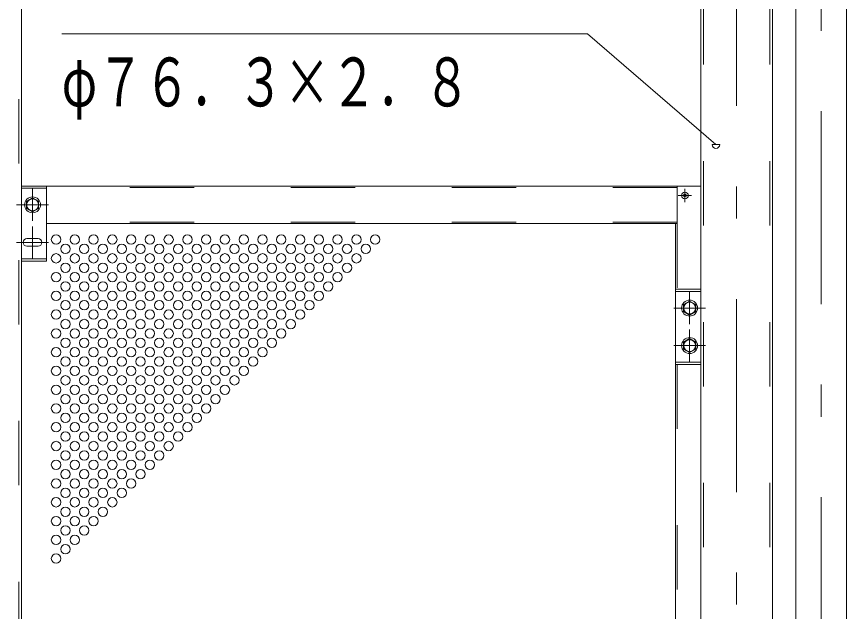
# Model space of a CAD drawing. Units: millimetres, scale not verified. Extents: x -37128 to 37128, y -14700 to 14700.
# Drawn here: x 23568 to 26662, y 3188 to 5406 of the extents above; entities that cross this region are included whole.
import ezdxf
from ezdxf.enums import TextEntityAlignment as Align

# ---------------------------------------------------------------- set-up
doc = ezdxf.new("R2010")
doc.units = ezdxf.units.MM
doc.header["$LTSCALE"] = 60
doc.linetypes.add('USER2', pattern=[10, 4, -6])
doc.linetypes.add('USER3', pattern=[24, 12, -5, 2, -5])
for name, color, linetype, lineweight in [('0-6_2-0BOLD', 7, 'Continuous', 18), ('0-7_2-1HIDDEN', 3, 'USER2', 18), ('0-8_2-2CENTER', 3, 'USER3', 18), ('0-9_2-4THIN', 4, 'Continuous', 18), ('0-A_2-5DIM', 3, 'Continuous', 18)]:
    doc.layers.add(name, color=color, linetype=linetype, lineweight=lineweight)
doc.styles.add('ＭＳ ゴシック', font='')
doc.styles.get('ＭＳ ゴシック').set_extended_font_data('MS Gothic')

msp = doc.modelspace()

# ---------------------------------------------------------------- linework, layer by layer
at = {"layer": '0-6_2-0BOLD'}
for p, q in [((23586.48, 657.9), (23586.48, 6082.9)), ((26119.43, 6066.76), (26119.43, 2103.4)), ((26386.48, 6066.76), (26386.48, 1485.61)), ((26473.45, 6066.76), (26473.45, 1485.61)), ((26662.45, 1485.61), (26662.45, 6066.76)), ((26119.43, 4773.9), (23586.48, 4773.9)), ((23680.45, 4765.85), (23586.48, 4765.85)), ((23680.45, 4773.9), (23680.45, 4493.9)), ((26031.05, 4633.9), (26031.05, 4773.9)), ((26058.12, 4739.63), (26056.05, 4741.77)), ((26058.12, 4738.17), (26056.05, 4736.03)), ((26059.72, 4741.23), (26057.58, 4743.3)), ((26059.72, 4736.57), (26057.58, 4734.5)), ((26061.18, 4741.23), (26063.32, 4743.3)), ((26061.18, 4736.57), (26063.32, 4734.5)), ((26062.78, 4739.63), (26064.85, 4741.77)), ((26062.78, 4738.17), (26064.85, 4736.03)), ((23605.2, 4717.04), (23627.95, 4730.17)), ((23627.95, 4730.17), (23650.7, 4717.04)), ((23650.7, 4717.04), (23650.7, 4690.77)), ((26031.05, 4633.9), (23680.45, 4633.9)), ((26025.45, 4633.9), (26025.45, 2086.89)), ((23648.95, 4577.9), (23606.95, 4577.9)), ((23648.95, 4549.9), (23606.95, 4549.9)), ((23680.45, 4501.95), (23586.48, 4501.95)), ((23680.45, 4493.9), (23586.48, 4493.9)), ((26119.43, 4388.9), (26025.45, 4388.9)), ((26119.43, 4380.85), (26025.45, 4380.85)), ((26055.2, 4332.04), (26077.95, 4345.17)), ((26077.95, 4345.17), (26100.7, 4332.04)), ((26100.7, 4332.04), (26100.7, 4305.77)), ((26055.2, 4192.04), (26077.95, 4205.17)), ((26077.95, 4205.17), (26100.7, 4192.04)), ((26100.7, 4192.04), (26100.7, 4165.77)), ((26119.43, 4116.95), (26025.45, 4116.95)), ((26119.43, 4108.9), (26025.45, 4108.9))]:
    msp.add_line(p, q, dxfattribs=at)
for points in [[(23605.2, 4717.04), (23605.2, 4690.77), (23627.95, 4677.63), (23650.7, 4690.77)], [(26055.2, 4332.04), (26055.2, 4305.77), (26077.95, 4292.63), (26100.7, 4305.77)], [(26055.2, 4192.04), (26055.2, 4165.77), (26077.95, 4152.63), (26100.7, 4165.77)]]:
    msp.add_lwpolyline(points, dxfattribs=at)
for centre, radius in [((26060.45, 4738.9), 12.39), ((23627.95, 4703.9), 29.75), ((23627.95, 4703.9), 22.05), ((26077.95, 4318.9), 29.75), ((26077.95, 4318.9), 22.05), ((26077.95, 4178.9), 29.75), ((26077.95, 4178.9), 22.05)]:
    msp.add_circle(centre, radius, dxfattribs=at)
for centre, radius, start, end in [((26060.45, 4738.9), 5.25, 123.11206, 146.88794), ((26060.45, 4738.9), 5.25, 213.11206, 236.88794), ((26057.36, 4738.9), 1.05, 315.99959, 44.00041), ((26060.45, 4741.99), 1.05, 225.99959, 314.00041), ((26060.45, 4735.81), 1.05, 45.99959, 134.00041), ((26063.54, 4738.9), 1.05, 135.99959, 224.00041), ((26060.45, 4738.9), 5.25, 33.11206, 56.88794), ((26060.45, 4738.9), 5.25, 303.11206, 326.88794), ((23606.95, 4563.9), 14, 90, 270), ((23648.95, 4563.9), 14, 270, 90)]:
    msp.add_arc(centre, radius, start, end, dxfattribs=at)
at = {"layer": '0-7_2-1HIDDEN'}
for p, q in [((23576.68, 657.9), (23576.68, 6082.9)), ((26129.23, 6066.76), (26129.23, 2103.4)), ((26376.68, 6066.76), (26376.68, 1485.61)), ((26031.05, 4768.3), (23680.45, 4768.3)), ((26031.05, 4639.5), (23680.45, 4639.5)), ((26031.05, 4633.9), (26031.05, 4388.9)), ((26031.05, 4108.9), (26031.05, 2285.4))]:
    msp.add_line(p, q, dxfattribs=at)
at = {"layer": '0-8_2-2CENTER'}
for p, q in [((26252.95, 7232.71), (26252.95, -305.48)), ((26567.95, 6493.42), (26567.95, 1138.19)), ((23627.95, 4763.4), (23627.95, 4644.4)), ((26035.67, 4738.9), (26085.23, 4738.9)), ((26060.45, 4763.68), (26060.45, 4714.12)), ((23687.45, 4703.9), (23568.45, 4703.9)), ((23627.95, 4623.4), (23627.95, 4504.4)), ((23687.45, 4563.9), (23568.45, 4563.9)), ((26077.95, 4378.4), (26077.95, 4259.4)), ((26137.45, 4318.9), (26018.45, 4318.9)), ((26077.95, 4238.4), (26077.95, 4119.4)), ((26137.45, 4178.9), (26018.45, 4178.9))]:
    msp.add_line(p, q, dxfattribs=at)
at = {"layer": '0-9_2-4THIN'}
for centre in [(23715.43, 4574.4), (23785.43, 4574.4), (23855.43, 4574.4), (23925.43, 4574.4), (23995.43, 4574.4), (24065.43, 4574.4), (24135.43, 4574.4), (24205.43, 4574.4), (24275.43, 4574.4), (24345.43, 4574.4), (24415.43, 4574.4), (24485.43, 4574.4), (24555.43, 4574.4), (24625.43, 4574.4), (24695.43, 4574.4), (24765.43, 4574.4), (24835.43, 4574.4), (24905.43, 4574.4), (23750.43, 4539.4), (23820.43, 4539.4), (23890.43, 4539.4), (23960.43, 4539.4), (24030.43, 4539.4), (24100.43, 4539.4), (24170.43, 4539.4), (24240.43, 4539.4), (24310.43, 4539.4), (24380.43, 4539.4), (24450.43, 4539.4), (24520.43, 4539.4), (24590.43, 4539.4), (24660.43, 4539.4), (24730.43, 4539.4), (24800.43, 4539.4), (24870.43, 4539.4), (23715.43, 4504.4), (23785.43, 4504.4), (23855.43, 4504.4), (23925.43, 4504.4), (23995.43, 4504.4), (24065.43, 4504.4), (24135.43, 4504.4), (24205.43, 4504.4), (24275.43, 4504.4), (24345.43, 4504.4), (24415.43, 4504.4), (24485.43, 4504.4), (24555.43, 4504.4), (24625.43, 4504.4), (24695.43, 4504.4), (24765.43, 4504.4), (24835.43, 4504.4), (23750.43, 4469.4), (23820.43, 4469.4), (23890.43, 4469.4), (23960.43, 4469.4), (24030.43, 4469.4), (24100.43, 4469.4), (24170.43, 4469.4), (24240.43, 4469.4), (24310.43, 4469.4), (24380.43, 4469.4), (24450.43, 4469.4), (24520.43, 4469.4), (24590.43, 4469.4), (24660.43, 4469.4), (24730.43, 4469.4), (24800.43, 4469.4), (23715.43, 4434.4), (23785.43, 4434.4), (23855.43, 4434.4), (23925.43, 4434.4), (23995.43, 4434.4), (24065.43, 4434.4), (24135.43, 4434.4), (24205.43, 4434.4), (24275.43, 4434.4), (24345.43, 4434.4), (24415.43, 4434.4), (24485.43, 4434.4), (24555.43, 4434.4), (24625.43, 4434.4), (24695.43, 4434.4), (24765.43, 4434.4), (23750.43, 4399.4), (23820.43, 4399.4), (23890.43, 4399.4), (23960.43, 4399.4), (24030.43, 4399.4), (24100.43, 4399.4), (24170.43, 4399.4), (24240.43, 4399.4), (24310.43, 4399.4), (24380.43, 4399.4), (24450.43, 4399.4), (24520.43, 4399.4), (24590.43, 4399.4), (24660.43, 4399.4), (24730.43, 4399.4), (23715.43, 4364.4), (23785.43, 4364.4), (23855.43, 4364.4), (23925.43, 4364.4), (23995.43, 4364.4), (24065.43, 4364.4), (24135.43, 4364.4), (24205.43, 4364.4), (24275.43, 4364.4), (24345.43, 4364.4), (24415.43, 4364.4), (24485.43, 4364.4), (24555.43, 4364.4), (24625.43, 4364.4), (24695.43, 4364.4), (23750.43, 4329.4), (23820.43, 4329.4), (23890.43, 4329.4), (23960.43, 4329.4), (24030.43, 4329.4), (24100.43, 4329.4), (24170.43, 4329.4), (24240.43, 4329.4), (24310.43, 4329.4), (24380.43, 4329.4), (24450.43, 4329.4), (24520.43, 4329.4), (24590.43, 4329.4), (24660.43, 4329.4), (23715.43, 4294.4), (23785.43, 4294.4), (23855.43, 4294.4), (23925.43, 4294.4), (23995.43, 4294.4), (24065.43, 4294.4), (24135.43, 4294.4), (24205.43, 4294.4), (24275.43, 4294.4), (24345.43, 4294.4), (24415.43, 4294.4), (24485.43, 4294.4), (24555.43, 4294.4), (24625.43, 4294.4), (23750.43, 4259.4), (23820.43, 4259.4), (23890.43, 4259.4), (23960.43, 4259.4), (24030.43, 4259.4), (24100.43, 4259.4), (24170.43, 4259.4), (24240.43, 4259.4), (24310.43, 4259.4), (24380.43, 4259.4), (24450.43, 4259.4), (24520.43, 4259.4), (24590.43, 4259.4), (23715.43, 4224.4), (23785.43, 4224.4), (23855.43, 4224.4), (23925.43, 4224.4), (23995.43, 4224.4), (24065.43, 4224.4), (24135.43, 4224.4), (24205.43, 4224.4), (24275.43, 4224.4), (24345.43, 4224.4), (24415.43, 4224.4), (24485.43, 4224.4), (24555.43, 4224.4), (23750.43, 4189.4), (23820.43, 4189.4), (23890.43, 4189.4), (23960.43, 4189.4), (24030.43, 4189.4), (24100.43, 4189.4), (24170.43, 4189.4), (24240.43, 4189.4), (24310.43, 4189.4), (24380.43, 4189.4), (24450.43, 4189.4), (24520.43, 4189.4), (23715.43, 4154.4), (23785.43, 4154.4), (23855.43, 4154.4), (23925.43, 4154.4), (23995.43, 4154.4), (24065.43, 4154.4), (24135.43, 4154.4), (24205.43, 4154.4), (24275.43, 4154.4), (24345.43, 4154.4), (24415.43, 4154.4), (24485.43, 4154.4), (23750.43, 4119.4), (23820.43, 4119.4), (23890.43, 4119.4), (23960.43, 4119.4), (24030.43, 4119.4), (24100.43, 4119.4), (24170.43, 4119.4), (24240.43, 4119.4), (24310.43, 4119.4), (24380.43, 4119.4), (24450.43, 4119.4), (23715.43, 4084.4), (23785.43, 4084.4), (23855.43, 4084.4), (23925.43, 4084.4), (23995.43, 4084.4), (24065.43, 4084.4), (24135.43, 4084.4), (24205.43, 4084.4), (24275.43, 4084.4), (24345.43, 4084.4), (24415.43, 4084.4), (23750.43, 4049.4), (23820.43, 4049.4), (23890.43, 4049.4), (23960.43, 4049.4), (24030.43, 4049.4), (24100.43, 4049.4), (24170.43, 4049.4), (24240.43, 4049.4), (24310.43, 4049.4), (24380.43, 4049.4), (23715.43, 4014.4), (23785.43, 4014.4), (23855.43, 4014.4), (23925.43, 4014.4), (23995.43, 4014.4), (24065.43, 4014.4), (24135.43, 4014.4), (24205.43, 4014.4), (24275.43, 4014.4), (24345.43, 4014.4), (23750.43, 3979.4), (23820.43, 3979.4), (23890.43, 3979.4), (23960.43, 3979.4), (24030.43, 3979.4), (24100.43, 3979.4), (24170.43, 3979.4), (24240.43, 3979.4), (24310.43, 3979.4), (23715.43, 3944.4), (23785.43, 3944.4), (23855.43, 3944.4), (23925.43, 3944.4), (23995.43, 3944.4), (24065.43, 3944.4), (24135.43, 3944.4), (24205.43, 3944.4), (24275.43, 3944.4), (23750.43, 3909.4), (23820.43, 3909.4), (23890.43, 3909.4), (23960.43, 3909.4), (24030.43, 3909.4), (24100.43, 3909.4), (24170.43, 3909.4), (24240.43, 3909.4), (23715.43, 3874.4), (23785.43, 3874.4), (23855.43, 3874.4), (23925.43, 3874.4), (23995.43, 3874.4), (24065.43, 3874.4), (24135.43, 3874.4), (24205.43, 3874.4), (23750.43, 3839.4), (23820.43, 3839.4), (23890.43, 3839.4), (23960.43, 3839.4), (24030.43, 3839.4), (24100.43, 3839.4), (24170.43, 3839.4), (23715.43, 3804.4), (23785.43, 3804.4), (23855.43, 3804.4), (23925.43, 3804.4), (23995.43, 3804.4), (24065.43, 3804.4), (24135.43, 3804.4), (23750.43, 3769.4), (23820.43, 3769.4), (23890.43, 3769.4), (23960.43, 3769.4), (24030.43, 3769.4), (24100.43, 3769.4), (23715.43, 3734.4), (23785.43, 3734.4), (23855.43, 3734.4), (23925.43, 3734.4), (23995.43, 3734.4), (24065.43, 3734.4), (23750.43, 3699.4), (23820.43, 3699.4), (23890.43, 3699.4), (23960.43, 3699.4), (24030.43, 3699.4), (23715.43, 3664.4), (23785.43, 3664.4), (23855.43, 3664.4), (23925.43, 3664.4), (23995.43, 3664.4), (23750.43, 3629.4), (23820.43, 3629.4), (23890.43, 3629.4), (23960.43, 3629.4), (23715.43, 3594.4), (23785.43, 3594.4), (23855.43, 3594.4), (23925.43, 3594.4), (23750.43, 3559.4), (23820.43, 3559.4), (23890.43, 3559.4), (23715.43, 3524.4), (23785.43, 3524.4), (23855.43, 3524.4), (23750.43, 3489.4), (23820.43, 3489.4), (23715.43, 3454.4), (23785.43, 3454.4), (23750.43, 3419.4), (23715.43, 3384.4)]:
    msp.add_circle(centre, 17.5, dxfattribs=at)
at = {"layer": '0-A_2-5DIM'}
for p, q in [((23736.71, 5341.46), (25696.71, 5341.46)), ((25696.71, 5341.47), (26175.93, 4928.47)), ((26189.93, 4928.47), (26161.93, 4928.47))]:
    msp.add_line(p, q, dxfattribs=at)
msp.add_arc((26175.93, 4928.47), 14, 180, 0, dxfattribs=at)

# ---------------------------------------------------------------- texts
at = {"layer": '0-A_2-5DIM', "color": 7, "style": 'ＭＳ ゴシック', "width": 0.7}
msp.add_text('φ７６．３×２．８', height=182.3, dxfattribs=at).set_placement((23736.71, 5016.33), align=Align.BOTTOM_LEFT)

doc.saveas('drawing.dxf')
